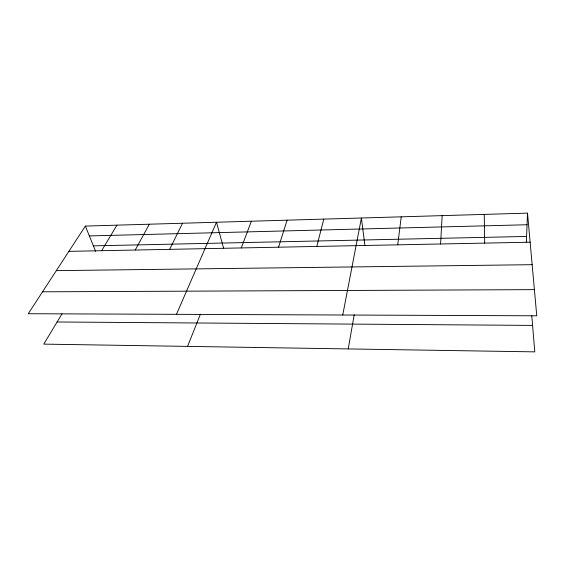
<?xml version="1.0" encoding="UTF-8"?>
<svg xmlns="http://www.w3.org/2000/svg" width="565" height="565" viewBox="0 0 565 565"><rect width="100%" height="100%" fill="white"/><g stroke="black" fill="none" stroke-linecap="round" stroke-linejoin="round"><path stroke-width="0.85" d="M526.354 242.413L527.519 213.132L85.35 226.085L28.25 313.723L536.75 315.8L527.519 213.132M440.58 243.988L442.162 215.632M397.732 244.836L401.235 216.833M348.217 348.923L354.227 314.74M342.743 315.009L361.416 217.998L364.87 245.21M316.788 246.439L323.78 219.1M278.531 247.202L287.105 220.173M241.29 247.936L251.361 221.226M187.545 346.387L200.455 314.119M176.45 314.331L216.501 222.243L223.556 248.028M169.67 249.356L182.502 223.239M135.219 250.041L149.329 224.213M101.636 250.705L116.955 225.16M61.995 313.85L43.766 344.12L534.78 351.868L531.799 315.8M89.355 235.923L527.06 224.75M93.402 245.853L526.594 236.445M68.881 251.354L530.132 242.208M56.316 270.642L532.152 264.688M42.53 291.808L534.398 289.64M57.1 321.979L532.59 325.405M85.35 226.085L95.647 251.369M484.24 214.396L484.692 243.112"/></g></svg>
